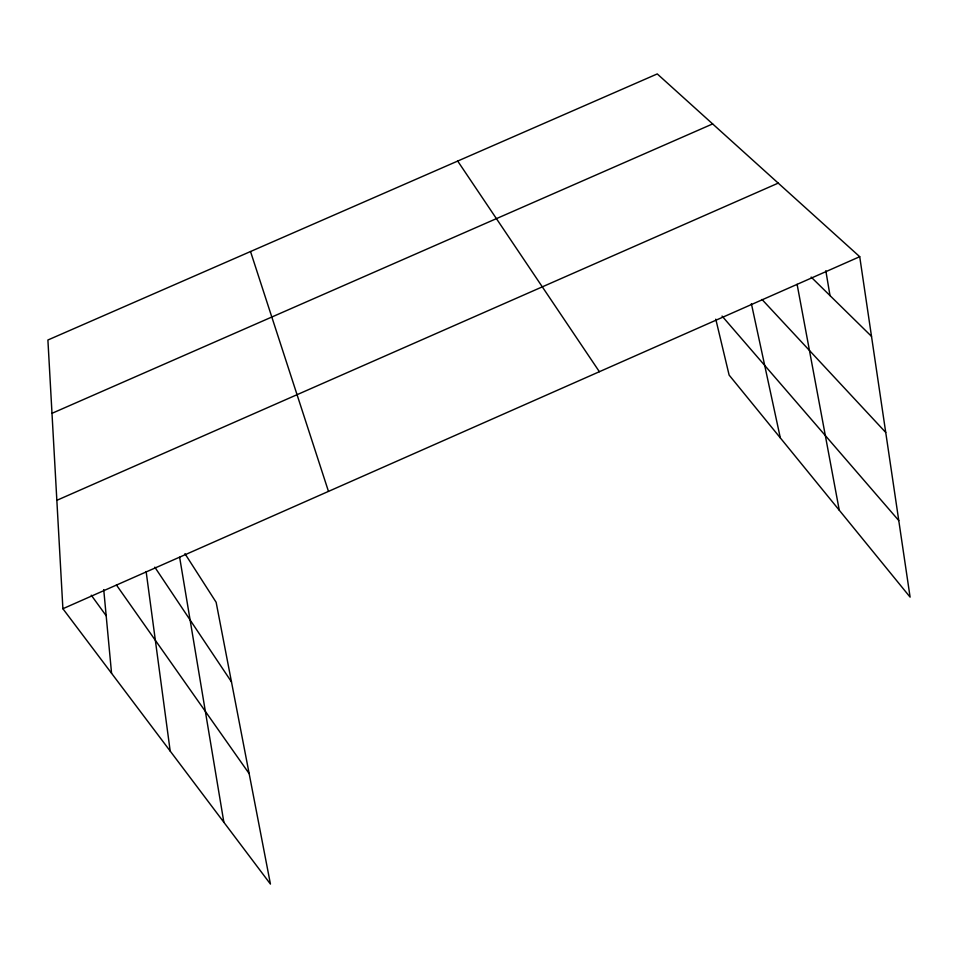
<?xml version="1.0" encoding="UTF-8"?>
<svg xmlns="http://www.w3.org/2000/svg" width="958" height="958" viewBox="0 0 958 958"><rect width="100%" height="100%" fill="white"/><g stroke="black" fill="none" stroke-linecap="round" stroke-linejoin="round"><path stroke-width="1.44" d="M184.954 553.676L216.137 602.283L270.443 884.078L62.893 608.725L859.721 256.696L910.1 597.121L729.122 375.081L715.782 319.182M51.983 413.329L712.644 123.917M56.845 500.316L778.219 183.122M859.721 256.696L657.26 73.922L47.9 340.006L62.893 608.725M811.163 277.09L871.505 336.354M761.993 299.459L885.731 432.441M722.069 316.08L898.76 520.541M91.273 595.217L106.17 615.731M116.433 585.003L249.164 773.633M457.696 161.064L599.385 371.716M154.813 567.172L231.477 681.88M250.529 251.535L328.474 491.394M751.383 303.65L780.327 437.914M797.104 284.31L839.268 510.231M825.82 270.743L830.011 295.603M179.637 557.257L223.861 822.263M146.131 571.531L170.189 751.06M103.727 589.601L111.559 673.282"/></g></svg>
